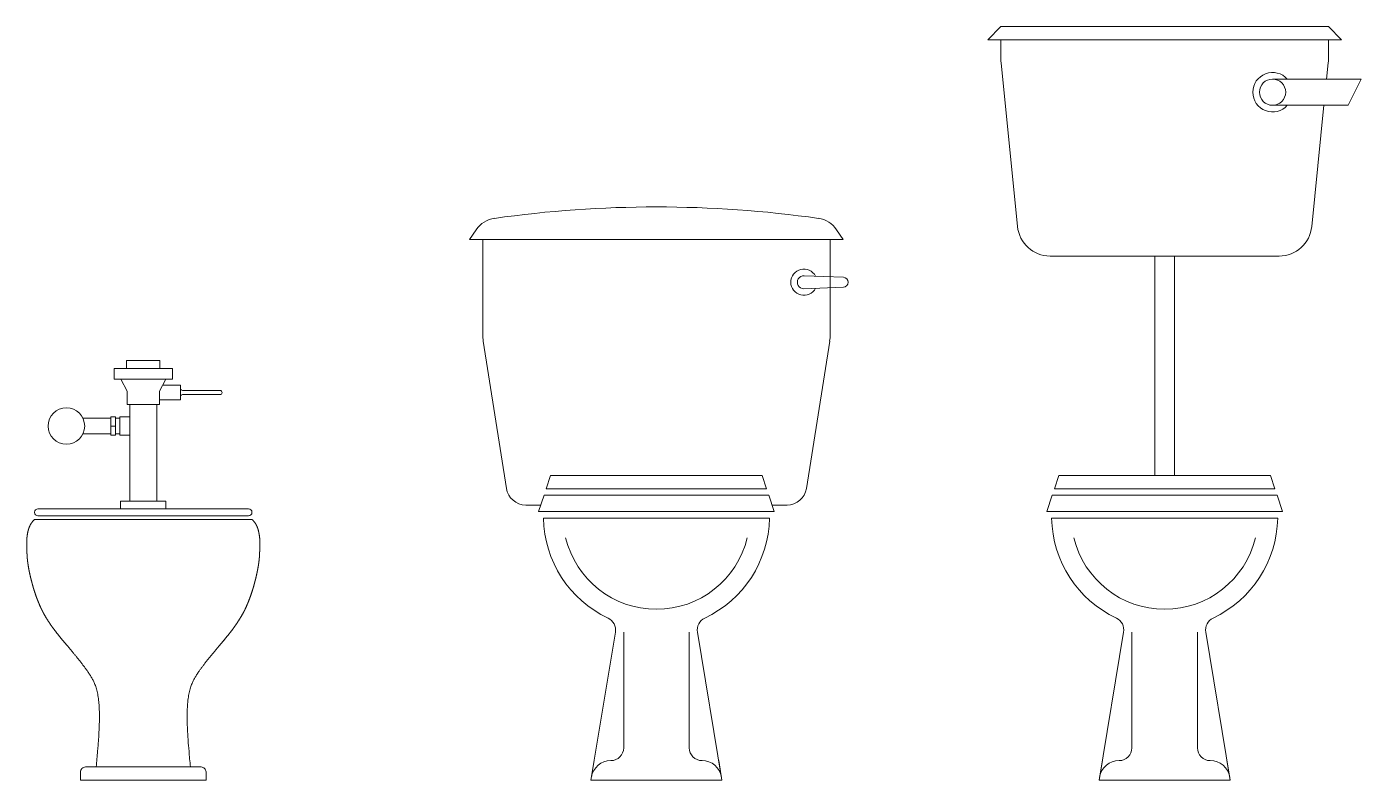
# Model space of a CAD drawing. Header units: centimetres. Extents: x 13148 to 13661, y 4640 to 5371.
# Drawn here: x 13446.1 to 13649.7, y 5022.7 to 5137.7 of the extents above; entities that cross this region are included whole.
import ezdxf

# ---------------------------------------------------------------- set-up
doc = ezdxf.new("R2010")
doc.units = ezdxf.units.CM
doc.header["$LTSCALE"] = 2.54
doc.layers.get('0').update_dxf_attribs({"lineweight": 18})

# ---------------------------------------------------------------- blocks, each defined once
blk = doc.blocks.new('Group-15')
at = {"linetype": 'Continuous'}
for p, q in [((542.33, -105.72), (547.41, -105.72)), ((542.33, -105.72), (542.33, -106.93)), ((547.41, -105.72), (547.41, -106.93)), ((540.42, -106.93), (549.31, -106.93)), ((540.42, -106.93), (540.42, -108.54)), ((549.31, -106.93), (549.31, -108.54)), ((540.42, -108.54), (549.31, -108.54)), ((541.43, -108.54), (542.4, -110.41)), ((548.31, -108.54), (547.34, -110.41)), ((547.82, -109.48), (550.54, -109.48)), ((550.54, -109.48), (550.54, -111.73)), ((542.4, -110.41), (542.4, -112.42)), ((547.34, -110.41), (547.34, -112.42)), ((550.54, -111.73), (547.34, -111.73)), ((542.4, -112.42), (547.34, -112.42)), ((542.8, -112.42), (542.8, -127.19)), ((546.93, -112.42), (546.93, -127.19)), ((541.4, -127.19), (548.33, -127.19)), ((541.4, -127.19), (541.4, -128.37)), ((548.33, -127.19), (548.33, -128.37)), ((528.29, -129.95), (561.45, -129.95)), ((541.4, -128.37), (548.33, -128.37))]:
    blk.add_line(p, q, dxfattribs=at)
for p, q in [((550.86, -110.29), (556.56, -110.29)), ((550.86, -110.92), (556.56, -110.92)), ((539.91, -114.5), (535.65, -114.5)), ((539.91, -117.09), (539.91, -114.33)), ((539.91, -114.33), (540.61, -114.33)), ((539.91, -115.71), (540.61, -115.71)), ((540.61, -117.09), (540.61, -114.33)), ((541.3, -114.5), (540.61, -114.5)), ((542.8, -114.33), (541.3, -114.33)), ((541.3, -117.09), (541.3, -114.33)), ((539.91, -116.91), (535.65, -116.91)), ((539.91, -117.09), (540.61, -117.09)), ((541.3, -116.91), (540.61, -116.91)), ((542.8, -117.09), (541.3, -117.09))]:
    blk.add_line(p, q)
at = {"linetype": 'Continuous', "flags": 128}
for points in [[(528.8, -128.37, 0.414214), (528.29, -128.87), (528.29, -128.91, 0.414214), (528.8, -129.42), (560.94, -129.42, 0.414214), (561.45, -128.91), (561.45, -128.87, 0.414214), (560.94, -128.37)], [(535.29, -169.77), (535.29, -168.5, -0.414214), (536.06, -167.74), (553.68, -167.74, -0.414214), (554.44, -168.5), (554.44, -169.77)]]:
    blk.add_lwpolyline(points, format="xyb", close=True, dxfattribs=at)
at = {"linetype": 'Continuous'}
blk.add_circle((533.14, -115.71), 2.79, dxfattribs=at)
for centre, radius, start, end in [((550.86, -109.97), 0.317, 180, 270), ((550.86, -111.24), 0.317, 90, 180), ((556.56, -110.6), 0.318, 270, 90)]:
    blk.add_arc(centre, radius, start, end)
for points in [[(528.29, -129.95), (527.95, -130.3), (527.68, -130.7), (527.47, -131.14), (527.31, -131.61), (527.2, -132.11), (527.13, -132.62), (527.09, -133.13), (527.08, -133.63), (527.08, -134.12), (527.09, -134.58), (527.11, -135), (527.14, -135.4), (527.16, -135.77), (527.19, -136.12), (527.23, -136.45), (527.28, -136.78), (527.33, -137.11), (527.38, -137.44), (527.45, -137.78), (527.52, -138.14), (527.61, -138.52), (527.7, -138.92), (527.81, -139.33), (527.92, -139.76), (528.04, -140.2), (528.17, -140.65), (528.32, -141.1), (528.47, -141.56), (528.64, -142.02), (528.82, -142.48), (529.01, -142.94), (529.21, -143.39), (529.43, -143.85), (529.67, -144.31), (529.93, -144.78), (530.22, -145.25), (530.54, -145.74), (530.89, -146.25), (531.27, -146.77), (531.69, -147.32), (532.14, -147.89), (532.63, -148.48), (533.14, -149.08), (533.67, -149.71), (534.2, -150.34), (534.72, -150.98), (535.24, -151.63), (535.74, -152.28), (536.22, -152.92), (536.65, -153.56), (537.05, -154.21), (537.4, -154.89), (537.69, -155.66), (537.92, -156.58), (538.08, -157.68), (538.17, -159.02), (538.18, -160.65), (538.11, -162.61), (537.94, -164.96), (537.68, -167.74)], [(561.45, -129.95), (561.78, -130.3), (562.06, -130.7), (562.27, -131.14), (562.42, -131.61), (562.53, -132.11), (562.61, -132.62), (562.65, -133.13), (562.66, -133.63), (562.66, -134.12), (562.64, -134.58), (562.62, -135), (562.6, -135.4), (562.58, -135.77), (562.54, -136.12), (562.51, -136.45), (562.46, -136.78), (562.41, -137.11), (562.35, -137.44), (562.29, -137.78), (562.21, -138.14), (562.13, -138.52), (562.04, -138.92), (561.93, -139.33), (561.82, -139.76), (561.7, -140.2), (561.56, -140.65), (561.42, -141.1), (561.26, -141.56), (561.1, -142.02), (560.92, -142.48), (560.73, -142.94), (560.53, -143.39), (560.31, -143.85), (560.07, -144.31), (559.8, -144.78), (559.51, -145.25), (559.2, -145.74), (558.85, -146.25), (558.47, -146.77), (558.05, -147.32), (557.59, -147.89), (557.11, -148.48), (556.6, -149.08), (556.07, -149.71), (555.54, -150.34), (555.01, -150.98), (554.49, -151.63), (553.99, -152.28), (553.52, -152.92), (553.08, -153.56), (552.69, -154.21), (552.34, -154.89), (552.05, -155.66), (551.82, -156.58), (551.66, -157.68), (551.57, -159.02), (551.56, -160.65), (551.63, -162.61), (551.8, -164.96), (552.06, -167.74)]]:
    blk.add_open_spline(points, degree=2, dxfattribs=at)
blk = doc.blocks.new('Group-18')
at = {"linetype": 'Continuous'}
for p, q in [((675.7, -56.77), (675.7, -59.27)), ((725.7, -59.27), (725.7, -56.77)), ((678.25, -85.27), (675.75, -60.27)), ((725.65, -60.27), (725.4, -62.77)), ((725, -66.77), (723.15, -85.27)), ((718.17, -89.77), (683.22, -89.77)), ((699.2, -123.27), (699.2, -89.77)), ((702.2, -89.77), (702.2, -123.27)), ((683.45, -129.77), (717.95, -129.77)), ((690.7, -169.77), (694.44, -147.16)), ((695.7, -147.16), (695.7, -164.82)), ((705.7, -147.16), (705.7, -164.82)), ((710.7, -169.77), (706.96, -147.16)), ((690.7, -169.77), (691.2, -166.77)), ((693.75, -166.77), (693.74, -166.77)), ((707.65, -166.77), (707.66, -166.77)), ((710.2, -166.77), (710.7, -169.77)), ((710.7, -169.77), (690.7, -169.77))]:
    blk.add_line(p, q, dxfattribs=at)
for points in [[(673.7, -56.77), (675.7, -54.77), (725.7, -54.77), (727.7, -56.77), (673.7, -56.77)], [(717.16, -62.77), (730.7, -62.77), (728.7, -66.77), (717.16, -66.77)], [(684.56, -123.27), (716.84, -123.27), (717.5, -125.27), (683.89, -125.27), (684.56, -123.27)], [(682.73, -128.77), (683.56, -126.27), (717.84, -126.27), (718.67, -128.77), (682.73, -128.77)]]:
    blk.add_lwpolyline(points, dxfattribs=at)
blk.add_circle((717.16, -64.77), 2, dxfattribs=at)
for centre, radius, start, end in [((685.7, -59.27), 10, 180, 185.7106), ((715.7, -59.27), 10, 354.2894, 0), ((717.16, -64.77), 3.01, 41.5565, 318.4435), ((683.22, -84.77), 5, 185.7107, 270), ((718.17, -84.77), 5, 270, 354.2893), ((700.7, -129.43), 17.25, 181.1312, 244.6917), ((700.7, -129.43), 17.25, 295.3083, 358.8688), ((700.7, -129.43), 14.25, 193.5547, 346.4453), ((692.47, -146.84), 2, 350.6015, 64.6917), ((708.93, -146.84), 2, 115.3083, 189.3985), ((693.75, -164.82), 1.95, 270, 0), ((707.65, -164.82), 1.95, 180, 270), ((693.74, -169.77), 3, 90, 170.6009), ((707.66, -169.77), 3, 9.3991, 90)]:
    blk.add_arc(centre, radius, start, end, dxfattribs=at)
blk = doc.blocks.new('Group-25')
at = {"linetype": 'Continuous'}
for p, q in [((594.66, -87.27), (595.67, -85.75)), ((596.66, -87.27), (596.66, -101.81)), ((649.66, -101.81), (649.66, -87.27)), ((645.7, -92.77), (651.69, -93.02)), ((651.69, -94.52), (645.66, -94.77)), ((596.73, -102.74), (600.26, -125.24)), ((646.06, -125.24), (649.59, -102.74)), ((603.23, -127.77), (605.52, -127.77)), ((640.8, -127.77), (643.09, -127.77)), ((605.91, -129.77), (640.41, -129.77)), ((613.16, -169.77), (616.9, -147.16)), ((618.16, -147.16), (618.16, -164.82)), ((628.16, -147.16), (628.16, -164.82)), ((633.16, -169.77), (629.42, -147.16)), ((613.16, -169.77), (613.66, -166.77)), ((616.21, -166.77), (616.2, -166.77)), ((630.11, -166.77), (630.12, -166.77)), ((632.66, -166.77), (633.16, -169.77)), ((633.16, -169.77), (613.16, -169.77))]:
    blk.add_line(p, q, dxfattribs=at)
for points in [[(650.65, -85.75), (651.66, -87.27), (594.66, -87.27)], [(607.02, -123.27), (639.3, -123.27), (639.96, -125.27), (606.35, -125.27), (607.02, -123.27)], [(605.19, -128.77), (606.02, -126.27), (640.3, -126.27), (641.13, -128.77), (605.19, -128.77)]]:
    blk.add_lwpolyline(points, dxfattribs=at)
for centre, radius, start, end in [((623.16, -258.84), 176.56, 81.9521, 98.0479), ((599, -87.97), 4, 98.0478, 146.3097), ((647.32, -87.97), 4, 33.6898, 81.9513), ((645.66, -93.77), 2, 27.6114, 332.409), ((645.66, -93.77), 1, 87.6178, 270), ((651.66, -93.77), 0.75, 272.388, 87.6119), ((602.66, -101.81), 6, 180, 188.915), ((643.66, -101.81), 6, 351.085, 0), ((603.23, -124.77), 3, 188.915, 270), ((643.09, -124.77), 3, 270.0012, 351.0852), ((623.16, -129.43), 17.25, 181.1312, 244.6917), ((623.16, -129.43), 17.25, 295.3083, 358.8688), ((623.16, -129.43), 14.25, 193.5547, 346.4453), ((614.93, -146.84), 2, 350.6015, 64.6917), ((631.39, -146.84), 2, 115.3083, 189.3985), ((616.21, -164.82), 1.95, 270, 0), ((630.11, -164.82), 1.95, 180, 270), ((616.2, -169.77), 3, 90, 170.6009), ((630.12, -169.77), 3, 9.3991, 90)]:
    blk.add_arc(centre, radius, start, end, dxfattribs=at)

msp = doc.modelspace()

# ---------------------------------------------------------------- block references
for name in ['Group-18', 'Group-25', 'Group-15']:
    msp.add_blockref(name, (12919, 5192.43))

doc.saveas('drawing.dxf')
